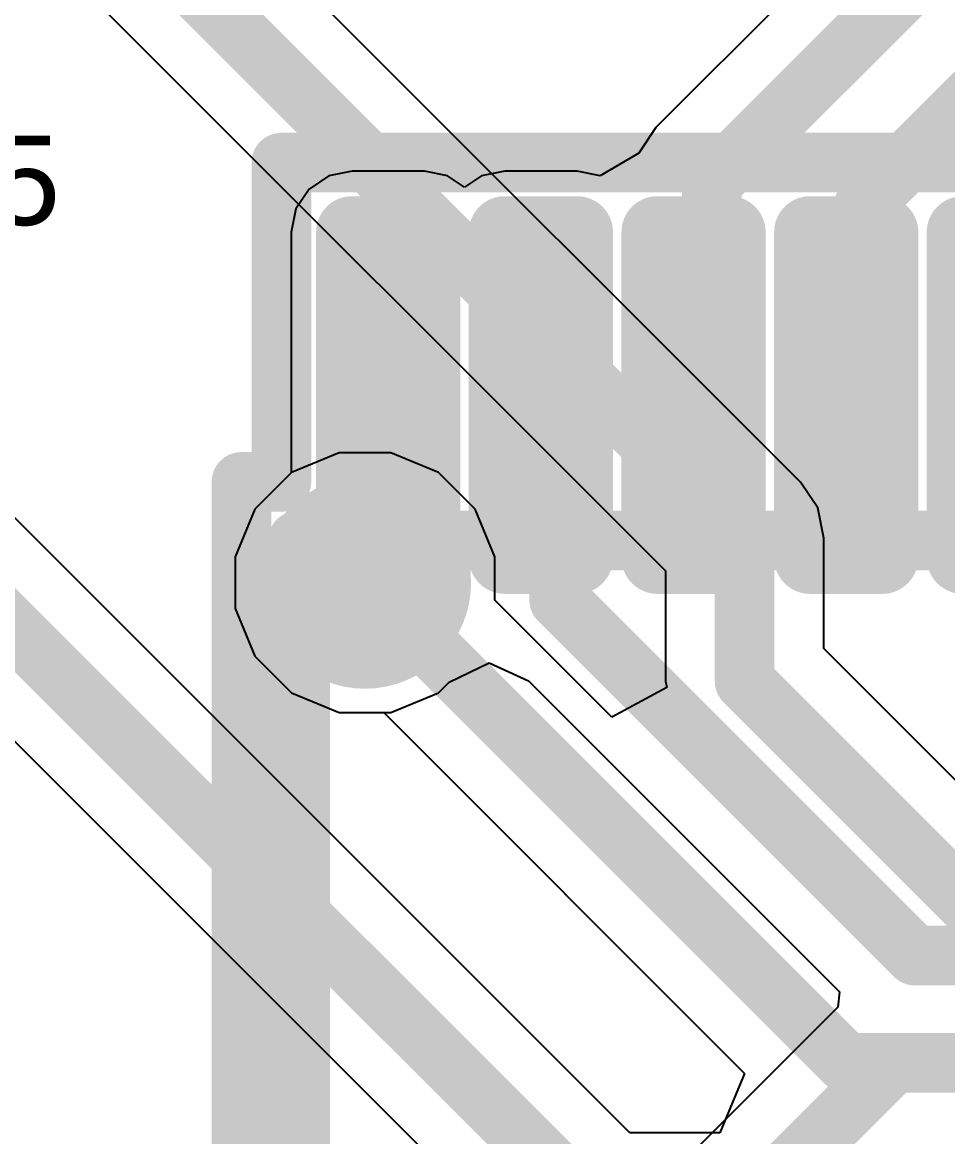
# Model space of a CAD drawing. Header units: inches. Extents: x 2.95 to 6.74, y 1.23 to 4.83.
# Drawn here: x 5.5729 to 5.728, y 4.0116 to 4.1985 of the extents above; entities that cross this region are included whole.
import ezdxf

# ---------------------------------------------------------------- set-up
doc = ezdxf.new("R2010")
doc.units = ezdxf.units.IN
doc.header["$MEASUREMENT"] = 0
for name, color, linetype in [('Bottom Layer', 5, 'Continuous'), ('Bottom Solder', 6, 'Continuous'), ('GND', 76, 'Continuous'), ('Mechanical 10', 56, 'Continuous'), ('Mechanical 12', 56, 'Continuous'), ('PWR', 16, 'Continuous'), ('Top Layer', 1, 'Continuous'), ('Top Overlay', 2, 'Continuous'), ('Top Paste', 8, 'Continuous'), ('Top Solder', 216, 'Continuous'), ('Via Holes', 16, 'Continuous')]:
    doc.layers.add(name, color=color, linetype=linetype)
doc.styles.add('Arial', font='', dxfattribs={"height": 0.2})
doc.styles.get('Arial').set_extended_font_data('Arial')

# ---------------------------------------------------------------- blocks, each defined once
blk = doc.blocks.new('SOP65P640X120_24N_2')
at = {"layer": 'Top Layer'}
h = blk.add_hatch(color=1, dxfattribs=at)
edge = h.paths.add_edge_path()
edge.add_arc((-0.14031, -0.05792), 0.00202, 90, 180)
edge.add_line((-0.14232, -0.05792), (-0.14232, -0.07003))
edge.add_arc((-0.14031, -0.07003), 0.00202, 180, 270)
edge.add_line((-0.14031, -0.07205), (-0.08568, -0.07205))
edge.add_arc((-0.08568, -0.07003), 0.00202, 270, 360)
edge.add_line((-0.08366, -0.07003), (-0.08366, -0.05792))
edge.add_arc((-0.08568, -0.05792), 0.00202, 0, 90)
edge.add_line((-0.08568, -0.05591), (-0.14031, -0.05591))
h = blk.add_hatch(color=1, dxfattribs=at)
edge = h.paths.add_edge_path()
edge.add_arc((-0.14031, -0.08351), 0.00202, 90, 180)
edge.add_line((-0.14232, -0.08351), (-0.14232, -0.09562))
edge.add_arc((-0.14031, -0.09562), 0.00202, 180, 270)
edge.add_line((-0.14031, -0.09764), (-0.08568, -0.09764))
edge.add_arc((-0.08568, -0.09562), 0.00202, 270, 360)
edge.add_line((-0.08366, -0.09562), (-0.08366, -0.08351))
edge.add_arc((-0.08568, -0.08351), 0.00202, 0, 90)
edge.add_line((-0.08568, -0.0815), (-0.14031, -0.0815))
h = blk.add_hatch(color=1, dxfattribs=at)
edge = h.paths.add_edge_path()
edge.add_arc((-0.14031, -0.1091), 0.00202, 90, 180)
edge.add_line((-0.14232, -0.1091), (-0.14232, -0.12121))
edge.add_arc((-0.14031, -0.12121), 0.00202, 180, 270)
edge.add_line((-0.14031, -0.12323), (-0.08568, -0.12323))
edge.add_arc((-0.08568, -0.12121), 0.00202, 270, 360)
edge.add_line((-0.08366, -0.12121), (-0.08366, -0.1091))
edge.add_arc((-0.08568, -0.1091), 0.00202, 0, 90)
edge.add_line((-0.08568, -0.10709), (-0.14031, -0.10709))
h = blk.add_hatch(color=1, dxfattribs=at)
edge = h.paths.add_edge_path()
edge.add_arc((-0.14031, -0.13469), 0.00202, 90, 180)
edge.add_line((-0.14232, -0.13469), (-0.14232, -0.1468))
edge.add_arc((-0.14031, -0.1468), 0.00202, 180, 270)
edge.add_line((-0.14031, -0.14882), (-0.08568, -0.14882))
edge.add_arc((-0.08568, -0.1468), 0.00202, 270, 360)
edge.add_line((-0.08366, -0.1468), (-0.08366, -0.13469))
edge.add_arc((-0.08568, -0.13469), 0.00202, 0, 90)
edge.add_line((-0.08568, -0.13268), (-0.14031, -0.13268))
at = {"layer": 'Top Paste'}
h = blk.add_hatch(color=8, dxfattribs=at)
edge = h.paths.add_edge_path()
edge.add_arc((-0.14031, -0.05792), 0.00202, 90, 180)
edge.add_line((-0.14232, -0.05792), (-0.14232, -0.07003))
edge.add_arc((-0.14031, -0.07003), 0.00202, 180, 270)
edge.add_line((-0.14031, -0.07205), (-0.08568, -0.07205))
edge.add_arc((-0.08568, -0.07003), 0.00202, 270, 360)
edge.add_line((-0.08366, -0.07003), (-0.08366, -0.05792))
edge.add_arc((-0.08568, -0.05792), 0.00202, 0, 90)
edge.add_line((-0.08568, -0.05591), (-0.14031, -0.05591))
h = blk.add_hatch(color=8, dxfattribs=at)
edge = h.paths.add_edge_path()
edge.add_arc((-0.14031, -0.08351), 0.00202, 90, 180)
edge.add_line((-0.14232, -0.08351), (-0.14232, -0.09562))
edge.add_arc((-0.14031, -0.09562), 0.00202, 180, 270)
edge.add_line((-0.14031, -0.09764), (-0.08568, -0.09764))
edge.add_arc((-0.08568, -0.09562), 0.00202, 270, 360)
edge.add_line((-0.08366, -0.09562), (-0.08366, -0.08351))
edge.add_arc((-0.08568, -0.08351), 0.00202, 0, 90)
edge.add_line((-0.08568, -0.0815), (-0.14031, -0.0815))
h = blk.add_hatch(color=8, dxfattribs=at)
edge = h.paths.add_edge_path()
edge.add_arc((-0.14031, -0.1091), 0.00202, 90, 180)
edge.add_line((-0.14232, -0.1091), (-0.14232, -0.12121))
edge.add_arc((-0.14031, -0.12121), 0.00202, 180, 270)
edge.add_line((-0.14031, -0.12323), (-0.08568, -0.12323))
edge.add_arc((-0.08568, -0.12121), 0.00202, 270, 360)
edge.add_line((-0.08366, -0.12121), (-0.08366, -0.1091))
edge.add_arc((-0.08568, -0.1091), 0.00202, 0, 90)
edge.add_line((-0.08568, -0.10709), (-0.14031, -0.10709))
h = blk.add_hatch(color=8, dxfattribs=at)
edge = h.paths.add_edge_path()
edge.add_arc((-0.14031, -0.13469), 0.00202, 90, 180)
edge.add_line((-0.14232, -0.13469), (-0.14232, -0.1468))
edge.add_arc((-0.14031, -0.1468), 0.00202, 180, 270)
edge.add_line((-0.14031, -0.14882), (-0.08568, -0.14882))
edge.add_arc((-0.08568, -0.1468), 0.00202, 270, 360)
edge.add_line((-0.08366, -0.1468), (-0.08366, -0.13469))
edge.add_arc((-0.08568, -0.13469), 0.00202, 0, 90)
edge.add_line((-0.08568, -0.13268), (-0.14031, -0.13268))
at = {"layer": 'Top Solder'}
h = blk.add_hatch(color=216, dxfattribs=at)
edge = h.paths.add_edge_path()
edge.add_arc((-0.14031, -0.03233), 0.00603, 90, 180)
edge.add_line((-0.14634, -0.03233), (-0.14634, -0.04444))
edge.add_arc((-0.14031, -0.04444), 0.00603, 180, 270)
edge.add_line((-0.14031, -0.05047), (-0.08568, -0.05047))
edge.add_arc((-0.08568, -0.04444), 0.00603, 270, 360)
edge.add_line((-0.07965, -0.04444), (-0.07965, -0.03233))
edge.add_arc((-0.08568, -0.03233), 0.00603, 0, 90)
edge.add_line((-0.08568, -0.0263), (-0.14031, -0.0263))
h = blk.add_hatch(color=216, dxfattribs=at)
edge = h.paths.add_edge_path()
edge.add_arc((-0.14031, -0.05792), 0.00603, 90, 180)
edge.add_line((-0.14634, -0.05792), (-0.14634, -0.07003))
edge.add_arc((-0.14031, -0.07003), 0.00603, 180, 270)
edge.add_line((-0.14031, -0.07606), (-0.08568, -0.07606))
edge.add_arc((-0.08568, -0.07003), 0.00603, 270, 360)
edge.add_line((-0.07965, -0.07003), (-0.07965, -0.05792))
edge.add_arc((-0.08568, -0.05792), 0.00603, 0, 90)
edge.add_line((-0.08568, -0.05189), (-0.14031, -0.05189))
h = blk.add_hatch(color=216, dxfattribs=at)
edge = h.paths.add_edge_path()
edge.add_arc((-0.14031, -0.08351), 0.00603, 90, 180)
edge.add_line((-0.14634, -0.08351), (-0.14634, -0.09562))
edge.add_arc((-0.14031, -0.09562), 0.00603, 180, 270)
edge.add_line((-0.14031, -0.10165), (-0.08568, -0.10165))
edge.add_arc((-0.08568, -0.09562), 0.00603, 270, 360)
edge.add_line((-0.07965, -0.09562), (-0.07965, -0.08351))
edge.add_arc((-0.08568, -0.08351), 0.00603, 0, 90)
edge.add_line((-0.08568, -0.07748), (-0.14031, -0.07748))
h = blk.add_hatch(color=216, dxfattribs=at)
edge = h.paths.add_edge_path()
edge.add_arc((-0.14031, -0.1091), 0.00603, 90, 180)
edge.add_line((-0.14634, -0.1091), (-0.14634, -0.12121))
edge.add_arc((-0.14031, -0.12121), 0.00603, 180, 270)
edge.add_line((-0.14031, -0.12724), (-0.08568, -0.12724))
edge.add_arc((-0.08568, -0.12121), 0.00603, 270, 360)
edge.add_line((-0.07965, -0.12121), (-0.07965, -0.1091))
edge.add_arc((-0.08568, -0.1091), 0.00603, 0, 90)
edge.add_line((-0.08568, -0.10307), (-0.14031, -0.10307))
h = blk.add_hatch(color=216, dxfattribs=at)
edge = h.paths.add_edge_path()
edge.add_arc((-0.14031, -0.13469), 0.00603, 90, 180)
edge.add_line((-0.14634, -0.13469), (-0.14634, -0.1468))
edge.add_arc((-0.14031, -0.1468), 0.00603, 180, 270)
edge.add_line((-0.14031, -0.15283), (-0.08568, -0.15283))
edge.add_arc((-0.08568, -0.1468), 0.00603, 270, 360)
edge.add_line((-0.07965, -0.1468), (-0.07965, -0.13469))
edge.add_arc((-0.08568, -0.13469), 0.00603, 0, 90)
edge.add_line((-0.08568, -0.12866), (-0.14031, -0.12866))
at = {"layer": 'Mechanical 10'}
for points in [[(-0.08858, -0.15551, 0.01, 0.01, 0), (-0.08858, 0.15551, 0.01, 0.01, 0)], [(0.08858, -0.15551, 0.01, 0.01, 0), (-0.08858, -0.15551, 0.01, 0.01, 0)]]:
    blk.add_lwpolyline(points, format="xyseb", dxfattribs=at)
blk.add_lwpolyline([(-0.09108, -0.15551, 0.005, 0.005, 1), (-0.08608, -0.15551, 0.005, 0.005, 1)], format="xyseb", close=True, dxfattribs=at)
blk.add_lwpolyline([(-0.09108, -0.15551, 0.005, 0.005, 1), (-0.08608, -0.15551, 0.005, 0.005, 1)], format="xyseb", close=True, dxfattribs=at)
at = {"layer": 'Mechanical 12'}
for points in [[(-0.15197, -0.15866, 0.01, 0.01, 0), (-0.15197, 0.15866, 0.01, 0.01, 0)], [(-0.09843, -0.15866, 0.01, 0.01, 0), (-0.15197, -0.15866, 0.01, 0.01, 0)], [(-0.09843, -0.16535, 0.01, 0.01, 0), (-0.09843, -0.15866, 0.01, 0.01, 0)], [(0.09843, -0.16535, 0.01, 0.01, 0), (-0.09843, -0.16535, 0.01, 0.01, 0)]]:
    blk.add_lwpolyline(points, format="xyseb", dxfattribs=at)
for points in [[(-0.15447, -0.15866, 0.005, 0.005, 1), (-0.14947, -0.15866, 0.005, 0.005, 1)], [(-0.15447, -0.15866, 0.005, 0.005, 1), (-0.14947, -0.15866, 0.005, 0.005, 1)], [(-0.10093, -0.15866, 0.005, 0.005, 1), (-0.09593, -0.15866, 0.005, 0.005, 1)], [(-0.10093, -0.15866, 0.005, 0.005, 1), (-0.09593, -0.15866, 0.005, 0.005, 1)], [(-0.10093, -0.16535, 0.005, 0.005, 1), (-0.09593, -0.16535, 0.005, 0.005, 1)], [(-0.10093, -0.16535, 0.005, 0.005, 1), (-0.09593, -0.16535, 0.005, 0.005, 1)]]:
    blk.add_lwpolyline(points, format="xyseb", close=True, dxfattribs=at)
at = {"layer": 'Top Overlay'}
blk.add_lwpolyline([(0.08858, -0.15591, 0.01, 0.01, 0), (-0.08858, -0.15591, 0.01, 0.01, 0)], format="xyseb", dxfattribs=at)
blk.add_lwpolyline([(-0.09108, -0.15591, 0.005, 0.005, 1), (-0.08608, -0.15591, 0.005, 0.005, 1)], format="xyseb", close=True, dxfattribs=at)

msp = doc.modelspace()

# ---------------------------------------------------------------- hatches: boundary and pattern name
at = {"layer": 'Bottom Layer'}
h = msp.add_hatch(color=5, dxfattribs=at)
edge = h.paths.add_edge_path()
edge.add_arc((5.63036, 4.10453), 0.01378, 0, 360)
at = {"layer": 'Bottom Solder'}
h = msp.add_hatch(color=6, dxfattribs=at)
edge = h.paths.add_edge_path()
edge.add_arc((5.63036, 4.10453), 0.01778, 0, 360)
at = {"layer": 'GND'}
h = msp.add_hatch(color=76, dxfattribs=at)
edge = h.paths.add_edge_path()
edge.add_arc((5.63036, 4.10453), 0.01591, 0, 360)
at = {"layer": 'PWR'}
h = msp.add_hatch(color=16, dxfattribs=at)
edge = h.paths.add_edge_path()
edge.add_arc((5.63036, 4.10453), 0.01591, 0, 360)
at = {"layer": 'Top Layer'}
h = msp.add_hatch(color=1, dxfattribs=at)
edge = h.paths.add_edge_path()
edge.add_arc((5.63036, 4.10453), 0.01378, 0, 360)
at = {"layer": 'Top Solder'}
h = msp.add_hatch(color=216, dxfattribs=at)
edge = h.paths.add_edge_path()
edge.add_arc((5.63036, 4.10453), 0.01778, 0, 360)
at = {"layer": 'Via Holes'}
h = msp.add_hatch(color=7, dxfattribs=at)
edge = h.paths.add_edge_path()
edge.add_arc((5.63036, 4.10453), 0.00591, 0, 360)

# ---------------------------------------------------------------- linework, layer by layer
at = {"layer": 'Bottom Layer'}
for p, q in [((5.70337, 4.12137), (5.47137, 4.35337)), ((5.45651, 4.33075), (5.68075, 4.10651)), ((5.67478, 4.01225), (5.53469, 4.15234)), ((5.62602, 4.12631), (5.61802, 4.123)), ((5.63469, 4.12631), (5.62602, 4.12631)), ((5.64269, 4.123), (5.63469, 4.12631)), ((5.61802, 4.123), (5.61189, 4.11687)), ((5.64882, 4.11687), (5.64269, 4.123)), ((5.70625, 4.11707), (5.70337, 4.12137)), ((5.61189, 4.11687), (5.60858, 4.10886)), ((5.65214, 4.10886), (5.64882, 4.11687)), ((5.70725, 4.112), (5.70625, 4.11707)), ((5.53718, 4.11237), (5.65992, 3.98963)), ((5.70725, 4.09349), (5.70725, 4.112)), ((5.60858, 4.10886), (5.60858, 4.1002)), ((5.65214, 4.10161), (5.65214, 4.10886)), ((5.68075, 4.10651), (5.68075, 4.088)), ((5.60858, 4.1002), (5.61189, 4.0922)), ((5.67174, 4.082), (5.65214, 4.10161)), ((5.74549, 4.05525), (5.70725, 4.09349)), ((5.61189, 4.0922), (5.61802, 4.08607)), ((5.68096, 4.08693), (5.67174, 4.082)), ((5.68075, 4.088), (5.68096, 4.08693)), ((5.61802, 4.08607), (5.62602, 4.08275)), ((5.62602, 4.08275), (5.6335, 4.08275)), ((5.6335, 4.08275), (5.694, 4.02225)), ((5.694, 4.02225), (5.68986, 4.01225)), ((5.68986, 4.01225), (5.67478, 4.01225))]:
    msp.add_line(p, q, dxfattribs=at)
for points in [[(5.462, 4.344, 0.01, 0.01, 0), (5.694, 4.112, 0.01, 0.01, 0)], [(5.52532, 4.14297, 0.01, 0.01, 0), (5.66929, 3.999, 0.01, 0.01, 0)], [(5.694, 4.088, 0.01, 0.01, 0), (5.694, 4.112, 0.01, 0.01, 0)], [(5.63036, 4.10453, 0.01, 0.01, 0), (5.63047, 4.10453, 0.01, 0.01, 0)], [(5.63047, 4.10453, 0.01, 0.01, 0), (5.711, 4.024, 0.01, 0.01, 0)], [(5.694, 4.088, 0.01, 0.01, 0), (5.74, 4.042, 0.01, 0.01, 0)], [(5.711, 4.024, 0.01, 0.01, 0), (6.134, 4.024, 0.01, 0.01, 0)]]:
    msp.add_lwpolyline(points, format="xyseb", dxfattribs=at)
for points in [[(5.6915, 4.112, 0.005, 0.005, 1), (5.6965, 4.112, 0.005, 0.005, 1)], [(5.6915, 4.112, 0.005, 0.005, 1), (5.6965, 4.112, 0.005, 0.005, 1)], [(5.62786, 4.10453, 0.005, 0.005, 1), (5.63286, 4.10453, 0.005, 0.005, 1)], [(5.62797, 4.10453, 0.005, 0.005, 1), (5.63297, 4.10453, 0.005, 0.005, 1)], [(5.62797, 4.10453, 0.005, 0.005, 1), (5.63297, 4.10453, 0.005, 0.005, 1)], [(5.6915, 4.088, 0.005, 0.005, 1), (5.6965, 4.088, 0.005, 0.005, 1)], [(5.6915, 4.088, 0.005, 0.005, 1), (5.6965, 4.088, 0.005, 0.005, 1)], [(5.7085, 4.024, 0.005, 0.005, 1), (5.7135, 4.024, 0.005, 0.005, 1)], [(5.7085, 4.024, 0.005, 0.005, 1), (5.7135, 4.024, 0.005, 0.005, 1)]]:
    msp.add_lwpolyline(points, format="xyseb", close=True, dxfattribs=at)
at = {"layer": 'Top Layer'}
for p, q in [((5.7071, 4.20884), (5.67913, 4.18088)), ((5.67913, 4.18088), (5.67626, 4.17658)), ((5.67626, 4.17658), (5.6698, 4.17274)), ((5.6282, 4.17352), (5.62429, 4.17274)), ((5.64031, 4.17352), (5.6282, 4.17352)), ((5.64421, 4.17274), (5.64031, 4.17352)), ((5.65379, 4.17352), (5.64988, 4.17274)), ((5.6659, 4.17352), (5.65379, 4.17352)), ((5.6698, 4.17274), (5.6659, 4.17352)), ((5.62429, 4.17274), (5.62098, 4.17053)), ((5.64705, 4.17085), (5.64421, 4.17274)), ((5.64988, 4.17274), (5.64705, 4.17085)), ((5.62098, 4.17053), (5.61876, 4.16721)), ((5.61876, 4.16721), (5.61798, 4.16331)), ((5.61798, 4.16331), (5.61798, 4.12296)), ((5.61798, 4.12296), (5.61189, 4.11687)), ((5.61189, 4.11687), (5.60858, 4.10886)), ((5.60858, 4.10886), (5.60858, 4.1002)), ((5.60858, 4.1002), (5.61189, 4.0922)), ((5.61189, 4.0922), (5.61802, 4.08607)), ((5.64447, 4.08784), (5.65117, 4.0911)), ((5.65117, 4.0911), (5.65774, 4.08805)), ((5.64269, 4.08607), (5.64447, 4.08784)), ((5.65774, 4.08805), (5.70988, 4.03592)), ((5.61802, 4.08607), (5.62602, 4.08275)), ((5.63469, 4.08275), (5.64269, 4.08607)), ((5.62602, 4.08275), (5.63469, 4.08275)), ((5.70988, 4.03592), (5.70963, 4.03337)), ((5.70963, 4.03337), (5.62363, 3.94737))]:
    msp.add_line(p, q, dxfattribs=at)
for points in [[(5.6885, 4.1715, 0.01, 0.01, 0), (5.74, 4.223, 0.01, 0.01, 0)], [(5.71409, 4.16808, 0.01, 0.01, 0), (5.75002, 4.204, 0.01, 0.01, 0)], [(5.6885, 4.13906, 0.01, 0.01, 0), (5.6885, 4.1715, 0.01, 0.01, 0)], [(5.71409, 4.13809, 0.01, 0.01, 0), (5.71409, 4.16808, 0.01, 0.01, 0)], [(5.68543, 4.13599, 0.01, 0.01, 0), (5.6885, 4.13906, 0.01, 0.01, 0)], [(5.71, 4.134, 0.01, 0.01, 0), (5.71409, 4.13809, 0.01, 0.01, 0)], [(5.66291, 4.10163, 0.01, 0.01, 0), (5.66291, 4.13186, 0.01, 0.01, 0)], [(5.633, 4.10718, 0.01, 0.01, 0), (5.633, 4.13, 0.01, 0.01, 0)], [(5.63036, 4.10453, 0.01, 0.01, 0), (5.633, 4.10718, 0.01, 0.01, 0)], [(5.66291, 4.10163, 0.01, 0.01, 0), (5.72254, 4.042, 0.01, 0.01, 0)], [(5.72254, 4.042, 0.01, 0.01, 0), (5.9142, 4.042, 0.01, 0.01, 0)], [(5.633, 3.938, 0.01, 0.01, 0), (5.719, 4.024, 0.01, 0.01, 0)], [(5.719, 4.024, 0.01, 0.01, 0), (5.96246, 4.024, 0.01, 0.01, 0)]]:
    msp.add_lwpolyline(points, format="xyseb", dxfattribs=at)
for points in [[(5.686, 4.1715, 0.005, 0.005, 1), (5.691, 4.1715, 0.005, 0.005, 1)], [(5.686, 4.1715, 0.005, 0.005, 1), (5.691, 4.1715, 0.005, 0.005, 1)], [(5.71159, 4.16808, 0.005, 0.005, 1), (5.71659, 4.16808, 0.005, 0.005, 1)], [(5.71159, 4.16808, 0.005, 0.005, 1), (5.71659, 4.16808, 0.005, 0.005, 1)], [(5.686, 4.13906, 0.005, 0.005, 1), (5.691, 4.13906, 0.005, 0.005, 1)], [(5.686, 4.13906, 0.005, 0.005, 1), (5.691, 4.13906, 0.005, 0.005, 1)], [(5.71159, 4.13809, 0.005, 0.005, 1), (5.71659, 4.13809, 0.005, 0.005, 1)], [(5.71159, 4.13809, 0.005, 0.005, 1), (5.71659, 4.13809, 0.005, 0.005, 1)], [(5.68293, 4.13599, 0.005, 0.005, 1), (5.68793, 4.13599, 0.005, 0.005, 1)], [(5.7075, 4.134, 0.005, 0.005, 1), (5.7125, 4.134, 0.005, 0.005, 1)], [(5.66041, 4.13186, 0.005, 0.005, 1), (5.66541, 4.13186, 0.005, 0.005, 1)], [(5.6305, 4.13, 0.005, 0.005, 1), (5.6355, 4.13, 0.005, 0.005, 1)], [(5.6305, 4.10718, 0.005, 0.005, 1), (5.6355, 4.10718, 0.005, 0.005, 1)], [(5.6305, 4.10718, 0.005, 0.005, 1), (5.6355, 4.10718, 0.005, 0.005, 1)], [(5.62786, 4.10453, 0.005, 0.005, 1), (5.63286, 4.10453, 0.005, 0.005, 1)], [(5.66041, 4.10163, 0.005, 0.005, 1), (5.66541, 4.10163, 0.005, 0.005, 1)], [(5.66041, 4.10163, 0.005, 0.005, 1), (5.66541, 4.10163, 0.005, 0.005, 1)], [(5.72004, 4.042, 0.005, 0.005, 1), (5.72504, 4.042, 0.005, 0.005, 1)], [(5.72004, 4.042, 0.005, 0.005, 1), (5.72504, 4.042, 0.005, 0.005, 1)], [(5.7165, 4.024, 0.005, 0.005, 1), (5.7215, 4.024, 0.005, 0.005, 1)], [(5.7165, 4.024, 0.005, 0.005, 1), (5.7215, 4.024, 0.005, 0.005, 1)]]:
    msp.add_lwpolyline(points, format="xyseb", close=True, dxfattribs=at)

# ---------------------------------------------------------------- block references
at = {"rotation": 270}
msp.add_blockref('SOP65P640X120_24N_2', (5.775, 4.023), dxfattribs=at)

# ---------------------------------------------------------------- texts
at = {"layer": 'Top Overlay', "style": 'Arial'}
msp.add_text('U5', height=0.015, dxfattribs=at).set_placement((5.5525, 4.1645))

doc.saveas('drawing.dxf')
